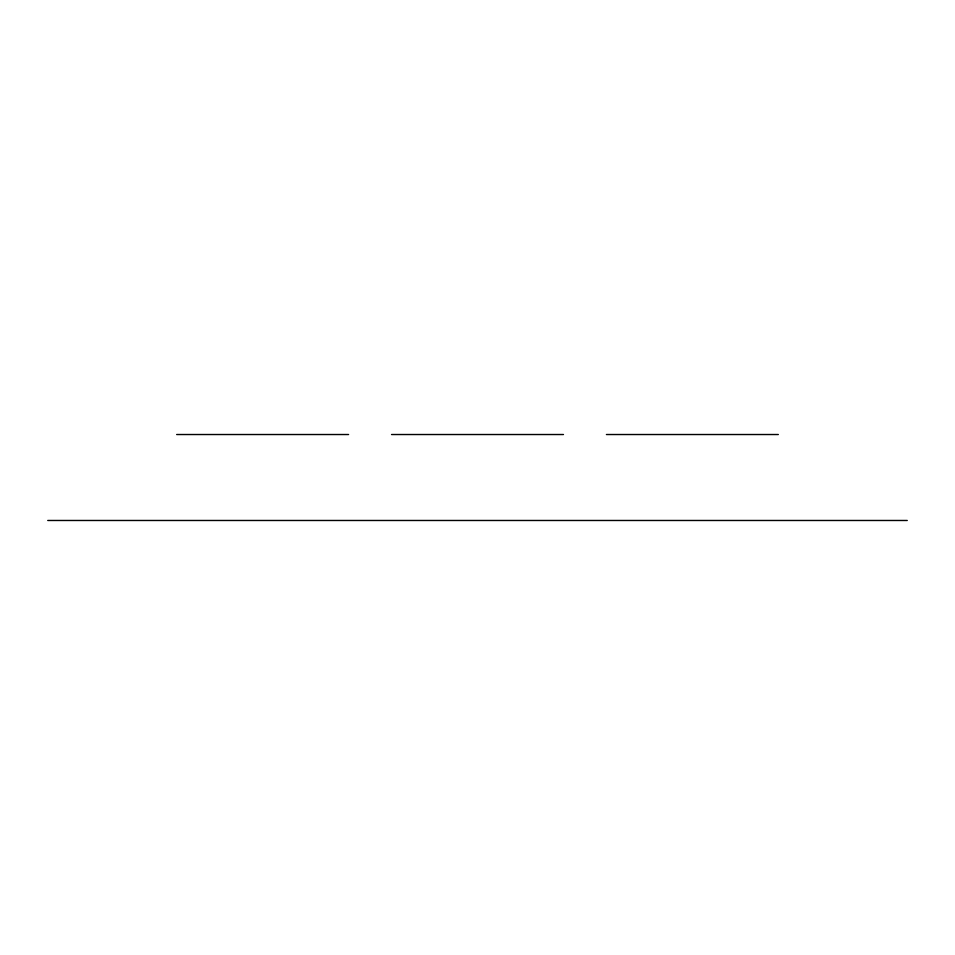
<?xml version="1.0" encoding="UTF-8"?>
<svg xmlns="http://www.w3.org/2000/svg" width="955" height="955" viewBox="0 0 955 955"><rect width="100%" height="100%" fill="white"/><g stroke="black" fill="none" stroke-linecap="round" stroke-linejoin="round"><path stroke-width="1.43" d="M176.675 434.525L348.575 434.525M391.55 434.525L563.45 434.525M606.425 434.525L778.325 434.525M47.75 520.475L907.25 520.475"/></g></svg>
